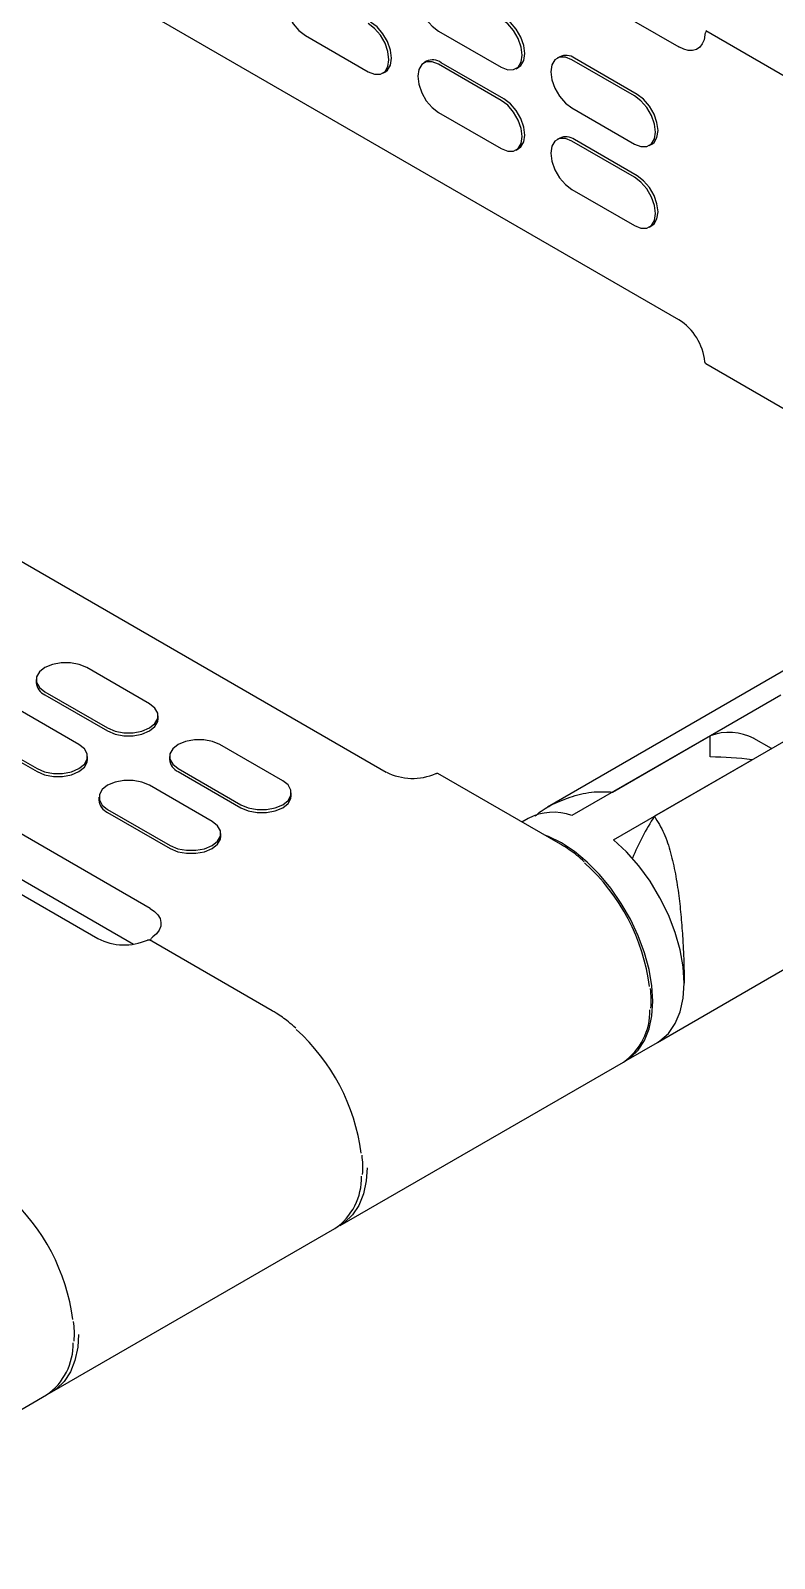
# Model space of a CAD drawing. Extents: x 0 to 1823, y 0 to 1336.
# Drawn here: x 1428.2 to 1528.8, y 504.8 to 711.6 of the extents above; entities that cross this region are included whole.
import ezdxf

# ---------------------------------------------------------------- set-up
doc = ezdxf.new("R2010")
doc.units = 0
doc.header["$LTSCALE"] = 10
doc.header["$MEASUREMENT"] = 0
doc.layers.get('0').update_dxf_attribs({"linetype": 'CONTINUOUS'})

msp = doc.modelspace()

# ---------------------------------------------------------------- linework, layer by layer
at = {"color": 7, "linetype": 'Continuous', "lineweight": 25}
for p, q in [((1333.48, 814.67), (1515.91, 709.35)), ((1515.91, 672.44), (1333.48, 777.76)), ((1293.88, 716.52), (1476.31, 611.2)), ((1483.38, 711.51), (1491.87, 706.61)), ((1519.55, 711.57), (1536.17, 701.98)), ((1465.35, 710.9), (1473.84, 706)), ((1481.74, 707.42), (1481.38, 707.22)), ((1499.77, 708.03), (1499.42, 707.83)), ((1509.9, 702.73), (1501.42, 707.63)), ((1510.25, 702.94), (1501.77, 707.84)), ((1475.84, 705.8), (1476.19, 706)), ((1491.87, 702.12), (1483.38, 707.02)), ((1492.22, 702.32), (1483.74, 707.22)), ((1493.87, 706.41), (1494.22, 706.62)), ((1501.42, 701.1), (1509.9, 696.2)), ((1483.38, 700.49), (1491.87, 695.59)), ((1444.35, 592.75), (1261.92, 698.07)), ((1499.77, 697.01), (1499.42, 696.81)), ((1493.87, 695.39), (1494.22, 695.59)), ((1509.9, 691.71), (1501.42, 696.61)), ((1510.25, 691.91), (1501.77, 696.81)), ((1511.9, 696), (1512.25, 696.21)), ((1254.85, 693.99), (1437.28, 588.67)), ((1261.92, 691.95), (1442.11, 587.92)), ((1501.42, 690.08), (1509.9, 685.18)), ((1511.9, 684.98), (1512.25, 685.18)), ((1519.55, 666.5), (1536.17, 656.9)), ((1444.25, 620.45), (1435.76, 625.35)), ((1530.94, 625.39), (1498.12, 606.44)), ((1428.93, 623.72), (1428.93, 623.31)), ((1430.1, 622.08), (1438.59, 617.18)), ((1430.1, 621.67), (1438.59, 616.78)), ((1506.93, 608.5), (1529.7, 621.64)), ((1434.7, 614.94), (1426.21, 619.84)), ((1445.42, 618.41), (1445.42, 618.82)), ((1535.36, 618.38), (1512.59, 605.23)), ((1420.56, 616.57), (1429.04, 611.67)), ((1420.56, 616.16), (1429.04, 611.27)), ((1462.28, 610.04), (1453.79, 614.94)), ((1520.15, 616.13), (1501.42, 605.32)), ((1520.15, 613.25), (1520.15, 616.13)), ((1528.43, 614.38), (1526.07, 615.74)), ((1435.87, 612.9), (1435.87, 613.31)), ((1446.96, 613.31), (1446.96, 612.9)), ((1507.07, 602.05), (1525.81, 612.87)), ((1448.14, 611.67), (1456.62, 606.78)), ((1448.14, 611.27), (1456.62, 606.37)), ((1499.9, 601.43), (1483.28, 611.03)), ((1452.73, 604.53), (1444.25, 609.43)), ((1463.45, 608), (1463.45, 608.41)), ((1512.99, 574.62), (1573.1, 609.31)), ((1437.42, 607.8), (1437.42, 607.39)), ((1438.59, 606.16), (1447.07, 601.26)), ((1438.59, 605.75), (1447.07, 600.86)), ((1495.49, 604.93), (1494.67, 604.45)), ((1453.9, 602.49), (1453.9, 602.9)), ((1460.87, 578.9), (1444.25, 588.49)), ((1508.75, 572.17), (1512.99, 574.62)), ((1470.07, 549.84), (1508.4, 571.96)), ((1431.04, 527.3), (1469.36, 549.43)), ((1392.01, 504.77), (1430.33, 526.9))]:
    msp.add_line(p, q, dxfattribs=at)
at = {"color": 7, "linetype": 'Continuous', "lineweight": 25, "flags": 128}
for points in [[(1465.35, 717.43), (1464.48, 717.77), (1463.69, 717.76), (1463.06, 717.4), (1462.66, 716.72), (1462.52, 715.79), (1462.66, 714.71), (1463.06, 713.56), (1463.69, 712.48), (1464.48, 711.56), (1465.35, 710.9)], [(1483.38, 718.04), (1482.51, 718.39), (1481.72, 718.38), (1481.1, 718.02), (1480.69, 717.34), (1480.56, 716.41), (1480.69, 715.32), (1481.1, 714.18), (1481.72, 713.09), (1482.51, 712.17), (1483.38, 711.51)], [(1473.84, 706), (1474.71, 705.65), (1475.5, 705.66), (1476.13, 706.02), (1476.53, 706.7), (1476.67, 707.63), (1476.53, 708.72), (1476.13, 709.86), (1475.5, 710.95), (1474.71, 711.86), (1473.84, 712.53)], [(1476.19, 706), (1476.48, 706.23), (1476.88, 706.91), (1477.02, 707.83), (1476.88, 708.92), (1476.48, 710.07), (1475.85, 711.15), (1475.07, 712.07), (1474.19, 712.73)], [(1491.87, 706.61), (1492.74, 706.27), (1493.53, 706.28), (1494.16, 706.64), (1494.56, 707.32), (1494.7, 708.24), (1494.56, 709.33), (1494.16, 710.48), (1493.53, 711.56), (1492.74, 712.48), (1491.87, 713.14)], [(1494.22, 706.62), (1494.51, 706.84), (1494.91, 707.52), (1495.05, 708.45), (1494.91, 709.54), (1494.51, 710.68), (1493.89, 711.76), (1493.1, 712.68), (1492.22, 713.35)], [(1519.43, 710.99), (1519.31, 710.33), (1519.07, 709.77), (1518.72, 709.33), (1518.28, 709.03), (1517.76, 708.88), (1517.18, 708.89), (1516.56, 709.04), (1515.91, 709.35)], [(1483.38, 707.02), (1482.51, 707.36), (1481.72, 707.35), (1481.1, 706.99), (1480.69, 706.31), (1480.56, 705.39), (1480.69, 704.3), (1481.1, 703.15), (1481.72, 702.07), (1482.51, 701.15), (1483.38, 700.49)], [(1501.42, 707.63), (1500.54, 707.98), (1499.75, 707.97), (1499.13, 707.61), (1498.73, 706.93), (1498.59, 706), (1498.73, 704.91), (1499.13, 703.77), (1499.75, 702.68), (1500.54, 701.76), (1501.42, 701.1)], [(1491.87, 695.59), (1492.74, 695.24), (1493.53, 695.25), (1494.16, 695.61), (1494.56, 696.29), (1494.7, 697.22), (1494.56, 698.31), (1494.16, 699.45), (1493.53, 700.54), (1492.74, 701.46), (1491.87, 702.12)], [(1494.22, 695.59), (1494.51, 695.82), (1494.91, 696.5), (1495.05, 697.43), (1494.91, 698.51), (1494.51, 699.66), (1493.89, 700.74), (1493.1, 701.66), (1492.22, 702.32)], [(1509.9, 696.2), (1510.77, 695.86), (1511.56, 695.87), (1512.19, 696.23), (1512.59, 696.91), (1512.73, 697.84), (1512.59, 698.92), (1512.19, 700.07), (1511.56, 701.15), (1510.77, 702.07), (1509.9, 702.73)], [(1512.25, 696.21), (1512.54, 696.43), (1512.94, 697.11), (1513.08, 698.04), (1512.94, 699.13), (1512.54, 700.27), (1511.92, 701.35), (1511.13, 702.27), (1510.25, 702.94)], [(1501.42, 696.61), (1500.54, 696.95), (1499.75, 696.95), (1499.13, 696.58), (1498.73, 695.91), (1498.59, 694.98), (1498.73, 693.89), (1499.13, 692.74), (1499.75, 691.66), (1500.54, 690.74), (1501.42, 690.08)], [(1509.9, 685.18), (1510.77, 684.83), (1511.56, 684.84), (1512.19, 685.2), (1512.59, 685.88), (1512.73, 686.81), (1512.59, 687.9), (1512.19, 689.04), (1511.56, 690.13), (1510.77, 691.05), (1509.9, 691.71)], [(1512.25, 685.18), (1512.54, 685.41), (1512.94, 686.09), (1513.08, 687.02), (1512.94, 688.11), (1512.54, 689.25), (1511.92, 690.33), (1511.13, 691.25), (1510.25, 691.91)], [(1435.76, 625.35), (1434.75, 625.77), (1433.56, 626), (1432.31, 626), (1431.12, 625.77), (1430.1, 625.35), (1429.37, 624.76), (1428.98, 624.08), (1428.98, 623.35), (1429.37, 622.67), (1430.1, 622.08)], [(1438.59, 617.18), (1439.6, 616.76), (1440.79, 616.54), (1442.04, 616.54), (1443.23, 616.76), (1444.25, 617.18), (1444.98, 617.77), (1445.37, 618.46), (1445.37, 619.18), (1444.98, 619.87), (1444.25, 620.45)], [(1438.59, 616.78), (1439.6, 616.35), (1440.79, 616.13), (1442.04, 616.13), (1443.23, 616.35), (1444.25, 616.78), (1444.98, 617.36), (1445.37, 618.05), (1445.42, 618.41)], [(1429.04, 611.67), (1430.06, 611.25), (1431.25, 611.03), (1432.5, 611.03), (1433.69, 611.25), (1434.7, 611.67), (1435.44, 612.26), (1435.82, 612.95), (1435.82, 613.67), (1435.44, 614.35), (1434.7, 614.94)], [(1453.79, 614.94), (1452.78, 615.36), (1451.59, 615.59), (1450.34, 615.59), (1449.15, 615.36), (1448.14, 614.94), (1447.4, 614.35), (1447.01, 613.67), (1447.01, 612.95), (1447.4, 612.26), (1448.14, 611.67)], [(1429.04, 611.27), (1430.06, 610.84), (1431.25, 610.62), (1432.5, 610.62), (1433.69, 610.84), (1434.7, 611.27), (1435.44, 611.85), (1435.82, 612.54), (1435.87, 612.9)], [(1444.25, 609.43), (1443.23, 609.85), (1442.04, 610.08), (1440.79, 610.08), (1439.6, 609.85), (1438.59, 609.43), (1437.85, 608.84), (1437.47, 608.16), (1437.47, 607.43), (1437.85, 606.75), (1438.59, 606.16)], [(1456.62, 606.78), (1457.63, 606.35), (1458.82, 606.13), (1460.07, 606.13), (1461.26, 606.35), (1462.28, 606.78), (1463.01, 607.36), (1463.4, 608.05), (1463.4, 608.77), (1463.01, 609.46), (1462.28, 610.04)], [(1456.62, 606.37), (1457.63, 605.94), (1458.82, 605.72), (1460.07, 605.72), (1461.26, 605.94), (1462.28, 606.37), (1463.01, 606.95), (1463.4, 607.64), (1463.45, 608)], [(1447.07, 601.26), (1448.09, 600.84), (1449.28, 600.62), (1450.53, 600.62), (1451.72, 600.84), (1452.73, 601.26), (1453.47, 601.85), (1453.85, 602.54), (1453.85, 603.26), (1453.47, 603.95), (1452.73, 604.53)], [(1447.07, 600.86), (1448.09, 600.43), (1449.28, 600.21), (1450.53, 600.21), (1451.72, 600.43), (1452.73, 600.86), (1453.47, 601.44), (1453.85, 602.13), (1453.9, 602.49)], [(1508.57, 572.07), (1509.35, 572.57), (1510.41, 573.59), (1511.26, 574.89), (1511.87, 576.44), (1512.25, 578.22), (1512.38, 580.18), (1512.25, 582.28), (1511.87, 584.49), (1511.26, 586.76), (1510.41, 589.04), (1509.35, 591.28), (1508.1, 593.44), (1506.69, 595.48), (1505.14, 597.35), (1503.49, 599.02), (1501.76, 600.45), (1500, 601.61), (1498.24, 602.48), (1497.75, 602.67)], [(1512.99, 574.62), (1513.34, 574.83), (1514.49, 575.84), (1515.4, 577.16), (1516.07, 578.75), (1516.48, 580.59), (1516.62, 582.63), (1516.48, 584.83), (1516.07, 587.14), (1515.4, 589.5), (1514.49, 591.87), (1513.34, 594.2), (1512, 596.43), (1510.48, 598.51), (1508.83, 600.4), (1507.07, 602.05)], [(1444.35, 592.75), (1444.94, 592.35), (1445.39, 591.88), (1445.68, 591.38), (1445.81, 590.86), (1445.77, 590.33), (1445.57, 589.81), (1445.2, 589.32), (1444.69, 588.89)], [(1512.99, 574.62), (1513.34, 574.83), (1514.49, 575.84), (1515.4, 577.16), (1516.07, 578.75), (1516.48, 580.59), (1516.62, 582.63)], [(1473.7, 557.63), (1473.57, 555.89), (1473.2, 554.11), (1472.58, 552.56), (1471.73, 551.26), (1470.67, 550.24), (1469.71, 549.65)], [(1434.66, 535.1), (1434.54, 533.36), (1434.16, 531.58), (1433.55, 530.03), (1432.7, 528.73), (1431.64, 527.7), (1430.68, 527.11)]]:
    msp.add_lwpolyline(points, dxfattribs=at)
at = {"color": 7, "linetype": 'Continuous', "lineweight": 25}
for centre, radius, start, end in [((1482.57, 705.67), 1.94, 53.199, 115.4904), ((1500.61, 706.28), 1.94, 53.199, 115.4906), ((1500.61, 695.26), 1.94, 53.1989, 115.4907), ((1511.69, 665.9), 7.78, 6.1373, 57.1782), ((1430.87, 623.46), 1.94, 184.5111, 246.8092), ((1522.68, 609.26), 7.32, 62.3309, 110.1675), ((1448.9, 613.05), 1.94, 184.5111, 246.8091), ((1479.87, 618.13), 7.78, 242.8263, 293.8588), ((1439.35, 607.54), 1.94, 184.5106, 246.8092), ((1498.89, 598.45), 7.32, 69.8325, 117.6691), ((1545.16, 584.52), 38.6, 147.5404, 157.0788), ((1484.9, 578.66), 27.26, 7.3852, 47.9697), ((1440.83, 595.59), 7.78, 242.8263, 293.8588), ((1503.58, 578.86), 8.41, 304.8985, 1.1851), ((1445.87, 556.12), 27.26, 7.3852, 47.9697), ((1464.55, 556.33), 8.41, 304.8985, 1.1851), ((1406.84, 533.59), 27.26, 7.3852, 47.9697), ((1425.52, 533.8), 8.41, 304.8985, 1.1851)]:
    msp.add_arc(centre, radius, start, end, dxfattribs=at)
msp.add_ellipse((1520.15, 598.96), major_axis=(24.75, 0), ratio=0.577382, start_param=1.340186, end_param=1.570796, dxfattribs=at)
for points, knots in [([(1519.43, 710.99), (1519.44, 711.04), (1519.45, 711.13), (1519.52, 711.28), (1519.6, 711.41), (1519.66, 711.47), (1519.68, 711.49)], [0, 0, 0, 0, 0.276449, 0.552931, 0.828709, 1, 1, 1, 1]), ([(1519.55, 666.5), (1519.53, 666.51), (1519.48, 666.54), (1519.44, 666.63), (1519.43, 666.71), (1519.43, 666.74)], [0, 0, 0, 0, 0.287823, 0.715061, 1, 1, 1, 1]), ([(1483.01, 611.01), (1483.06, 611.03), (1483.14, 611.06), (1483.23, 611.06), (1483.27, 611.03), (1483.28, 611.02)], [0, 0, 0, 0, 0.42872, 0.85748, 1, 1, 1, 1]), ([(1496.47, 605.29), (1496.66, 605.45), (1497.45, 606.12), (1499.26, 607.1), (1501.86, 608.11), (1504.54, 608.63), (1506.23, 608.54), (1506.93, 608.5)], [0, 0, 0, 0, 0.067964, 0.284965, 0.543212, 0.808411, 1, 1, 1, 1]), ([(1512.59, 605.23), (1513.05, 604.49), (1513.96, 602.99), (1514.82, 600.31), (1515.46, 597.46), (1515.9, 594.52), (1516.22, 591.56), (1516.42, 588.8), (1516.55, 586.28), (1516.61, 584.25), (1516.62, 583.1), (1516.62, 582.63)], [0, 0, 0, 0, 0.12598, 0.25227, 0.377204, 0.502109, 0.619249, 0.736269, 0.834444, 0.93256, 1, 1, 1, 1]), ([(1503.1, 599.07), (1502.76, 599.36), (1501.9, 600.14), (1500.81, 600.89), (1500.08, 601.33), (1499.9, 601.43)], [0, 0, 0, 0, 0.317801, 0.835661, 1, 1, 1, 1]), ([(1443.98, 588.48), (1444.02, 588.49), (1444.11, 588.52), (1444.2, 588.52), (1444.23, 588.49), (1444.24, 588.49)], [0, 0, 0, 0, 0.4287131, 0.8574915, 1, 1, 1, 1]), ([(1444.38, 588.42), (1444.39, 588.47), (1444.42, 588.57), (1444.51, 588.71), (1444.6, 588.82), (1444.66, 588.87), (1444.69, 588.89)], [0, 0, 0, 0, 0.261108, 0.538467, 0.815343, 1, 1, 1, 1]), ([(1512.12, 579.26), (1512.15, 579.71), (1512.2, 580.55), (1512.1, 581.47), (1512.06, 581.9)], [0, 0, 0, 0, 0.532194, 1, 1, 1, 1]), ([(1464.06, 576.54), (1463.73, 576.83), (1462.86, 577.61), (1461.78, 578.35), (1461.04, 578.79), (1460.87, 578.9)], [0, 0, 0, 0, 0.317801, 0.835661, 1, 1, 1, 1]), ([(1473.09, 556.73), (1473.12, 557.18), (1473.17, 558.02), (1473.07, 558.94), (1473.03, 559.37)], [0, 0, 0, 0, 0.532194, 1, 1, 1, 1]), ([(1434.05, 534.2), (1434.08, 534.64), (1434.14, 535.49), (1434.04, 536.41), (1433.99, 536.84)], [0, 0, 0, 0, 0.532194, 1, 1, 1, 1])]:
    msp.add_open_spline(points, degree=3, knots=knots, dxfattribs=at)

doc.saveas('drawing.dxf')
